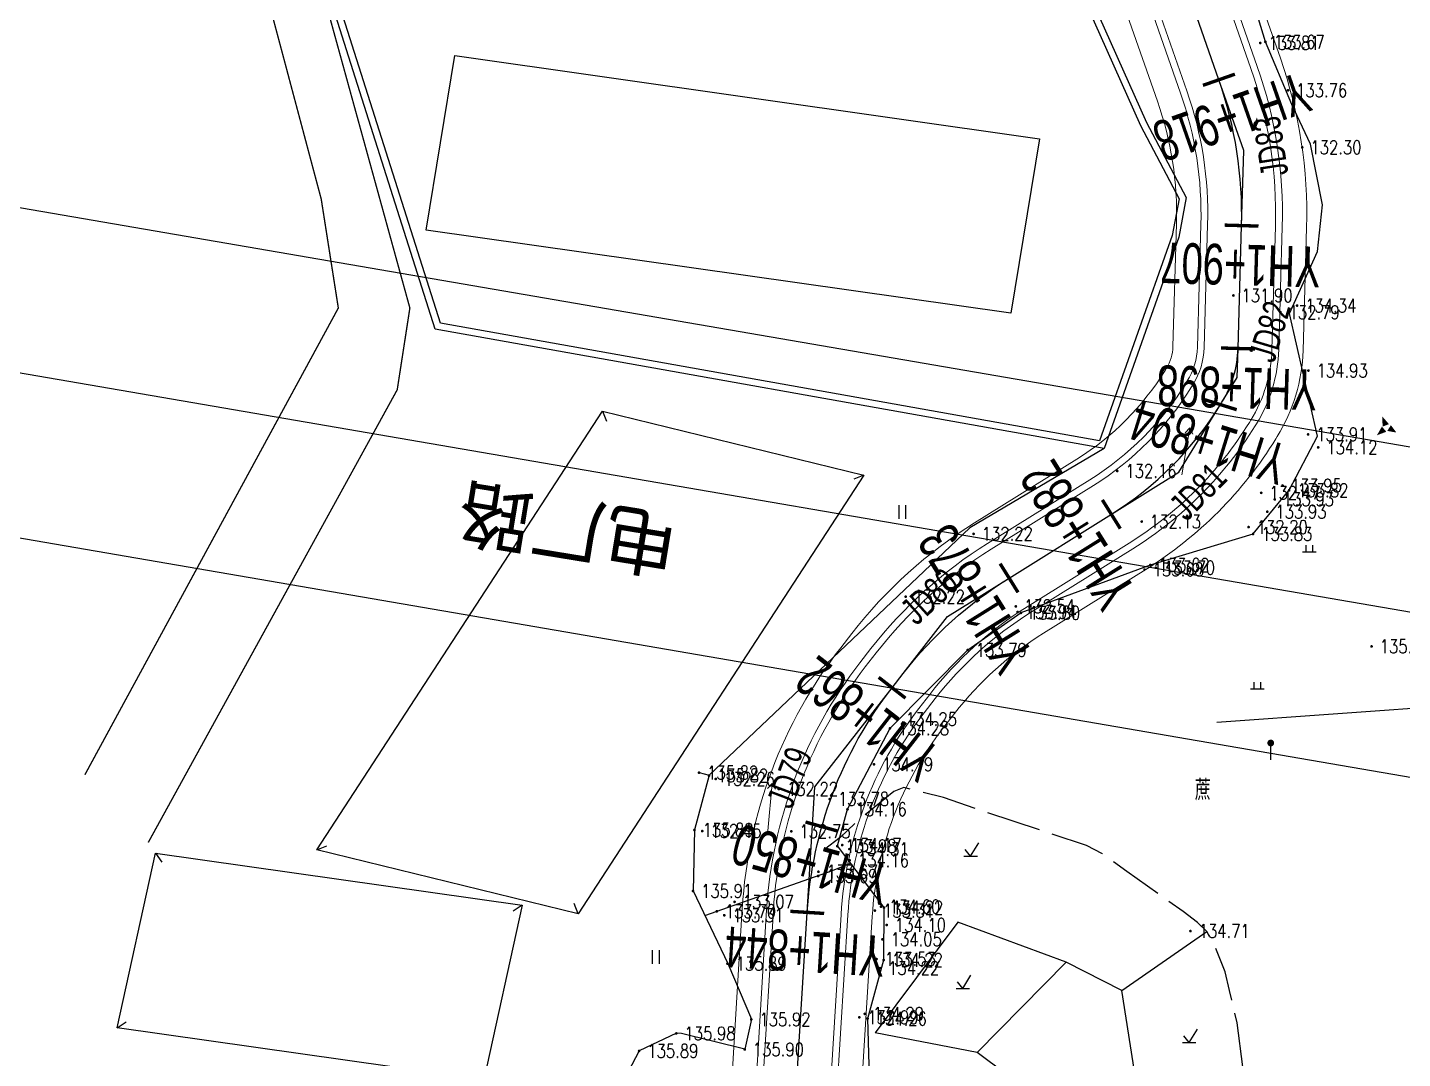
# Model space of a CAD drawing. Extents: x 529262 to 576451, y 2694391 to 2717535.
# Drawn here: x 562724.7 to 562826.1, y 2710638 to 2710714 of the extents above; entities that cross this region are included whole.
import ezdxf
from ezdxf.enums import TextEntityAlignment as Align
from ezdxf.xclip import XClip

# ---------------------------------------------------------------- set-up
doc = ezdxf.new("R2010")
doc.units = 0
doc.header["$XCLIPFRAME"] = 0
doc.linetypes.add('DASHED', pattern=[19.049999999999997, 12.7, -6.35])
doc.linetypes.add('X3', pattern=[5, 4, -1])
for name, color, linetype in [('DLSS', 4, 'Continuous'), ('DMTZ', 8, 'Continuous'), ('GCD', 8, 'Continuous'), ('JMD', 8, 'Continuous'), ('PP-COM', 7, 'Continuous'), ('RD-中线', 40, 'Continuous'), ('RD-红线', 7, 'Continuous'), ('RD-路名', 7, 'Continuous'), ('ZBTZ', 8, 'Continuous'), ('ZJ', 7, 'Continuous'), ('交点标注', 3, 'Continuous'), ('桩号标注_YH', 2, 'Continuous'), ('道路中线_04护管挡墙', 7, 'Continuous')]:
    doc.layers.add(name, color=color, linetype=linetype)
doc.layers.add('SXSS', color=5, linetype='Continuous', lineweight=0)
doc.styles.add('EICAD', font='fsdb_e.shx', dxfattribs={"width": 0.707, "height": 2, "bigfont": 'tjhzf.shx'})
doc.styles.add('HZ', font='rs.shx', dxfattribs={"width": 0.8, "bigfont": 'hztxt.shx'})
doc.styles.add('JieTuHzTxt', font='smsim.shx', dxfattribs={"width": 0.7, "bigfont": 'smfs.shx'})
doc.styles.add('黑体', font='simhei.ttf')
doc.linetypes.add('10421', pattern='A,2,[150,AAA.SHX,S=0.5,R=0,X=0,Y=0.5],1e-11', length=2.00000000001)
doc.linetypes.add('10422', pattern='A,0.75,[150,AAA.SHX,S=0.5,R=0,X=0,Y=0.5],1.5,[177,AAA.SHX,S=1,R=0,X=0,Y=0.4],0.75', length=3)
doc.linetypes.add('1161', pattern='A,0,[149,AAA.SHX,S=0.15,R=0,X=0,Y=0],-1.6', length=1.6)

# ---------------------------------------------------------------- blocks, each defined once
blk = doc.blocks.new('A$C19FD0107')
at = {"layer": 'RD-中线', "color": 8, "linetype": 'Continuous', "flags": 128}
blk.add_lwpolyline([(-8319.851814560592, 16305.85293259891), (-7600.22789850086, 16181.99185405392)], dxfattribs=at)
at = {"layer": 'RD-红线', "color": 8, "linetype": 'Continuous', "flags": 128}
for points in [[(-8294.20247078687, 16313.61464133114), (-8194.347773522139, 16296.42773269024)], [(-8194.347773522139, 16296.42773269024), (-8164.782506600022, 16291.3389831828)], [(-8319.455709345639, 16293.60830253689), (-8057.533857576549, 16248.52652811212)]]:
    blk.add_lwpolyline(points, dxfattribs=at)
blk = doc.blocks.new('GC200')
at = {"linetype": 'Continuous', "const_width": 0.2, "flags": 128}
blk.add_lwpolyline([(-0.1, 0, 1), (0.1, 0, 1)], format="xyb", close=True, dxfattribs=at)
blk = doc.blocks.new('gc086')
at = {"color": 8}
for p, q in [((0, 0), (7, 0)), ((7, 0), (6.180847955711008, 0.573576436351046)), ((7, 0), (6.180847955711008, -0.5735764363510459))]:
    blk.add_line(p, q, dxfattribs=at)
blk = doc.blocks.new('gc123')
at = {"color": 8}
for p, q in [((-1, 0), (1, 0)), ((0, 0), (-0.8, 1)), ((0, 0), (1.199999999999999, 2))]:
    blk.add_line(p, q, dxfattribs=at)
blk = doc.blocks.new('gc165')
at = {"color": 8}
blk.add_line((0, 0), (0, 2), dxfattribs=at)
at = {"color": 8, "const_width": 0.5}
blk.add_lwpolyline([(-0.25, 2.5, 1), (0.25, 2.5, 1)], format="xyb", close=True, dxfattribs=at)
blk = doc.blocks.new('gc087')
at = {"color": 8}
for points in [[(-0.6164435031508367, 1.712963870185343, 0, 1, 0), (-0.0958108670586344, 0.3890211813602094, 1, 1, 0)], [(-1.407335094436733, -1.074206729434346, 0, 1, 0), (-0.3403093532790176, -0.1739843474425056, 1, 1, 0)], [(0.3927341673299682, -0.0078195212333709, 1, 0, 0), (1.459759908487684, -0.6602608241427671, 1, 0, 0)]]:
    blk.add_lwpolyline(points, format="xyseb", dxfattribs=at)
blk = doc.blocks.new('gc119')
at = {"color": 8}
for p, q in [((-1, 0), (1, 0)), ((-0.5, 1), (-0.5, 0)), ((0.5, 1), (0.5, 0))]:
    blk.add_line(p, q, dxfattribs=at)
blk = doc.blocks.new('gc121')
at = {"color": 8}
for p, q in [((-0.5, -1), (-0.5, 1)), ((0.5, -1), (0.5, 1))]:
    blk.add_line(p, q, dxfattribs=at)

msp = doc.modelspace()

# ---------------------------------------------------------------- linework, layer by layer
at = {"layer": 'DLSS', "color": 8, "linetype": 'Continuous', "const_width": 0.1, "flags": 128}
for points in [[(562728.9135817073, 2710658.886133704), (562747.6043334708, 2710693.318580715), (562746.344, 2710701.353), (562739.5228963734, 2710726.975462575), (562738.196840744, 2710750.038456737), (562738.1088788214, 2710770.734227298), (562735.9929795365, 2710813.440618095), (562733.7328952444, 2710832.315517935)], [(562733.5870848182, 2710653.893328963), (562751.9469221887, 2710687.28922243), (562752.879236381, 2710693.321792013), (562744.0875690865, 2710725.239679271), (562743.8029658793, 2710728.346625375), (562742.698035781, 2710744.998013664), (562743.2761709234, 2710745.046834312)]]:
    msp.add_lwpolyline(points, dxfattribs=at)
at = {"layer": 'DLSS', "color": 8, "linetype": 'X3', "elevation": 135.479, "flags": 128}
msp.add_lwpolyline([(562825.7844874478, 2710606.944345072), (562822.8766494417, 2710608.000038125), (562821.422048843, 2710608.927121316), (562820.003705686, 2710609.978335467), (562819.4976494417, 2710610.438038125), (562818.8054487861, 2710611.322910474), (562817.7783724613, 2710613.034189005), (562817.2596494417, 2710614.199038125), (562816.776422253, 2710616.957602278), (562815.8966494417, 2710625.325038125), (562814.639909138, 2710634.693412147), (562813.8756494417, 2710640.590038124), (562813.3136301619, 2710642.974381155), (562812.993374295, 2710644.361730706), (562812.1393641912, 2710646.46054091), (562811.6396494417, 2710647.320038124), (562810.9650982205, 2710647.990183377), (562809.8906494417, 2710648.803038124), (562805.7356005281, 2710651.758659055), (562803.9527434409, 2710653.052278013), (562802.7716494417, 2710653.679038125), (562795.4032497952, 2710656.11539723), (562792.2303556176, 2710657.202920121), (562789.2956494417, 2710657.952038125), (562788.5605010522, 2710657.646505804), (562785.8692826038, 2710655.482725067), (562784.6118012149, 2710654.262596176), (562783.4516494417, 2710653.390038125)], dxfattribs=at)
at = {"layer": 'DMTZ', "linetype": '10421', "flags": 128}
msp.add_lwpolyline([(562974.75, 2710442.749), (562972.221, 2710448.106), (562970.53, 2710457.924), (562970.588, 2710462.816), (562968.785, 2710465.91), (562965.618, 2710470.107), (562964.715, 2710471.076), (562964.683, 2710472.686), (562965.951, 2710474.902), (562968.103, 2710485.167), (562969.614, 2710489.535), (562971.349, 2710495.807), (562974.751, 2710500.717), (562975.7885147439, 2710507.82364642), (562974.8793593798, 2710510.16654406), (562971.3097883859, 2710515.17943116), (562964.213, 2710518.086), (562956.712, 2710519.931), (562939.506, 2710518.475), (562935.726, 2710518.126), (562931.762, 2710518.288), (562929.3, 2710519.315), (562919.688, 2710517.249), (562916.468, 2710514.965), (562910.131, 2710508.998), (562907.098, 2710503.349), (562906.436, 2710502.096), (562904.175, 2710500.572), (562900.581, 2710500.839), (562896.864, 2710503.212), (562892.174, 2710509.435), (562890.793, 2710510.72), (562889.538, 2710511.732), (562887.479, 2710514.751), (562882.949, 2710523.099), (562882.932, 2710525.189), (562882.2380977372, 2710527.399296024), (562883.799, 2710533.091), (562883.971, 2710540.381), (562884.533, 2710541.159), (562880.615, 2710548.025), (562877.384, 2710551.024), (562873.585, 2710553.819), (562871.27, 2710555.417), (562866.187, 2710554.863), (562864.035, 2710554.128), (562862.653, 2710554.187), (562854.416, 2710552.946), (562849.3, 2710552.984), (562844.828, 2710554.167), (562838.817, 2710556.934), (562838.273, 2710558.715), (562837.129, 2710561.856), (562835.427, 2710564.474), (562828.384, 2710572.825), (562826.351, 2710574.034), (562816.192, 2710586.281), (562809.61, 2710595.308), (562807.629, 2710596.472), (562803.713, 2710599.951), (562798.177, 2710607.245), (562792.142, 2710614.012), (562783.976, 2710622.925), (562784.5828301851, 2710624.317657849), (562785.211, 2710624.551), (562787.2, 2710623.094), (562788.7788755939, 2710623.401217018), (562790.508, 2710625.592), (562788.742, 2710630.515), (562788.088, 2710634.638), (562786.78, 2710636.602), (562786.639, 2710640.923), (562787.825, 2710645.241), (562787.853, 2710649.099), (562784.409, 2710653.639), (562785.16, 2710656.358), (562788.285, 2710662.328), (562794.012, 2710668.105), (562797.95, 2710670.849), (562807.487, 2710674.38), (562815.068, 2710676.668), (562817.722, 2710679.886), (562819.808, 2710683.864), (562817.75, 2710692.913), (562819.815, 2710697.495), (562820.162, 2710700.927), (562819.299, 2710705.399), (562817.923, 2710708.322), (562815.977, 2710712.962), (562813.994, 2710719.447), (562811.415, 2710723.52), (562810.6813922131, 2710763.290965233), (562817.6759100298, 2710808.527753309), (562821.8706644834, 2710812.379483276)], dxfattribs=at)
at = {"layer": 'DMTZ', "linetype": '10422', "flags": 128}
for points in [[(562804.0681361132, 2710682.961204825), (562794.1758376649, 2710677.101590389), (562774.948, 2710658.85)], [(562774.212, 2710659.058), (562774.948, 2710658.85), (562773.876, 2710654.834), (562773.763, 2710650.331), (562776.313, 2710644.972), (562778.065, 2710640.858), (562777.579, 2710638.643), (562772.915, 2710639.797), (562772.536, 2710639.824), (562769.797, 2710638.537), (562767.88, 2710634.865), (562767.749, 2710634.342), (562771.746, 2710625.044), (562802.672, 2710591.321), (562820.681, 2710571.127), (562823.678, 2710567.531), (562829.421, 2710560.166), (562830.6312997749, 2710558.286997629), (562838.78, 2710550.322), (562839.97, 2710549.4), (562841.557, 2710548.639)], [(562774.6251798421, 2710648.516596812), (562784.0349144842, 2710651.834292148), (562785.3669542837, 2710652.376191508)]]:
    msp.add_lwpolyline(points, dxfattribs=at)
at = {"layer": 'JMD', "linetype": 'Continuous'}
for p, q in [((562767.092749011, 2710685.709368017), (562767.3869733922, 2710684.965437904)), ((562786.3572938163, 2710680.989589929), (562785.6133637029, 2710680.695365548)), ((562746.0238180314, 2710653.360330439), (562746.7677481448, 2710653.65455482)), ((562734.1298310269, 2710653.112241381), (562734.5863316654, 2710652.455273218)), ((562761.157217996, 2710649.282827072), (562760.5002498331, 2710648.826326433)), ((562765.2883628367, 2710648.640552351), (562764.9941384555, 2710649.384482464)), ((562731.3060801572, 2710640.213160253), (562731.96304832, 2710640.669660892))]:
    msp.add_line(p, q, dxfattribs=at)
at = {"layer": 'JMD', "linetype": 'Continuous', "flags": 128}
for points in [[(562743.6562438805, 2710751.279174134), (562748.9114637156, 2710798.218735118), (562806.6648875242, 2710788.240607179), (562804.1598920904, 2710775.428692925), (562800.9781094502, 2710762.877108857), (562800.8501334358, 2710758.708097934), (562798.4390239937, 2710737.447115839), (562798.872151644, 2710725.672861505), (562807.1962948567, 2710707.001436383), (562810.1291901718, 2710701.464581299), (562809.5679751111, 2710698.538938103), (562804.0681361132, 2710682.961204825), (562754.7443969124, 2710691.761099596), (562744.1281431834, 2710725.243409426), (562742.8384616168, 2710744.522943991)], [(562744.1531394332, 2710751.223543121), (562749.3493103901, 2710797.635680228), (562806.0761007629, 2710787.834924972), (562803.6718314638, 2710775.538179162), (562800.4800204467, 2710762.947034876), (562800.351, 2710758.744), (562797.9379836636, 2710737.466203053), (562798.3760493845, 2710725.557710927), (562806.7465226806, 2710706.782365358), (562809.605, 2710701.386), (562809.0839999999, 2710698.67), (562803.738, 2710683.528), (562755.129685234, 2710692.200255224), (562744.623, 2710725.337), (562743.3373466617, 2710744.556316314)]]:
    msp.add_lwpolyline(points, dxfattribs=at)
for points in [[(562754.0750669597, 2710699.073648082), (562756.2034790211, 2710711.942687726), (562799.3104937249, 2710705.798181064), (562797.1820816635, 2710692.929141419)], [(562746.0238180314, 2710653.360330439), (562767.092749011, 2710685.709368017), (562786.3572938163, 2710680.989589929), (562765.2883628367, 2710648.640552351)], [(562734.1298310269, 2710653.112241381), (562761.157217996, 2710649.282827072), (562758.3334671262, 2710636.383745944), (562731.3060801572, 2710640.213160253)]]:
    msp.add_lwpolyline(points, close=True, dxfattribs=at)
at = {"layer": 'ZBTZ', "linetype": '1161'}
for points in [[(562812.3859951268, 2710662.782662749), (562830.2204645389, 2710664.038998375)], [(562805.2466494417, 2710629.372038125), (562810.0816494417, 2710621.715038124), (562811.8466494418, 2710621.188038125), (562813.0246494417, 2710625.533038124), (562811.1736494417, 2710632.195038124), (562806.3466494418, 2710636.866038125), (562805.3856494417, 2710642.971038125), (562801.2656494417, 2710645.070038124), (562793.2726494417, 2710648.016038124), (562787.1826494418, 2710639.866038125)], [(562802.5796494418, 2710622.748038125), (562801.0606494417, 2710625.939038124), (562800.7706494418, 2710630.291038125), (562803.5696494417, 2710631.781038125), (562794.7196494417, 2710638.412038125), (562787.1826494418, 2710639.866038125)]]:
    msp.add_lwpolyline(points, dxfattribs=at)
at = {"layer": 'ZBTZ', "linetype": '1161', "elevation": 135.783, "flags": 128}
msp.add_lwpolyline([(562805.3856494417, 2710642.971038125), (562811.6396494417, 2710647.320038124)], dxfattribs=at)
at = {"layer": 'ZBTZ', "linetype": '1161', "flags": 128}
msp.add_lwpolyline([(562801.2656494417, 2710645.070038124), (562794.7196494417, 2710638.412038125)], dxfattribs=at)
at = {"layer": '交点标注', "linetype": 'DASHED'}
for p, q in [((562814.3614471656, 2710704.931775886), (562812.5350002747, 2710710.156537331)), ((562814.2032424873, 2710699.399234719), (562814.3614471656, 2710704.931775886)), ((562813.8827072304, 2710688.189866425), (562813.9440507123, 2710690.335095906)), ((562812.7558968137, 2710686.363375026), (562813.8827072304, 2710688.189866425)), ((562809.5742210825, 2710681.206071478), (562812.6508130681, 2710686.193040642)), ((562804.6020551885, 2710678.105612478), (562809.5742210825, 2710681.206071478)), ((562792.5272328377, 2710670.576199253), (562797.0623466305, 2710673.404128706)), ((562789.2477456549, 2710666.356080071), (562792.5272328377, 2710670.576199253)), ((562782.747457897, 2710657.991360978), (562788.4352942543, 2710665.31059901)), ((562782.1798484364, 2710648.739304596), (562782.747457897, 2710657.991360978))]:
    msp.add_line(p, q, dxfattribs=at)
at = {"layer": '桩号标注_YH', "const_width": 0.25}
for points in [[(562811.3550211107, 2710709.744045908), (562813.7149794388, 2710710.56902875)], [(562812.9537532312, 2710699.434964238), (562815.4527317436, 2710699.363505196)], [(562812.6945614562, 2710690.370825427), (562815.1935399686, 2710690.299366385)], [(562811.4576184407, 2710686.565581353), (562813.8440076959, 2710685.820499933)], [(562803.9406528728, 2710679.166294795), (562805.2634575039, 2710677.044930161)], [(562796.4009443171, 2710674.464811024), (562797.7237489482, 2710672.343446391)], [(562787.4482835644, 2710666.077612631), (562789.4223049437, 2710664.543585385)], [(562782.0529043874, 2710655.406313679), (562784.4585561006, 2710654.725990348)], [(562780.9321941712, 2710648.815847618), (562783.4275027018, 2710648.662761572)]]:
    msp.add_lwpolyline(points, dxfattribs=at)
at = {"layer": '道路中线_04护管挡墙', "color": 8, "lineweight": 0}
for points in [[(562837.9956920339, 2710563.481106193), (562821.3256918369, 2710582.761487902, 0.002774951701476491), (562820.9253140122, 2710583.219400096), (562792.6541599374, 2710615.193267663, -0.1541936818002115), (562786.4908615643, 2710629.067696522), (562786.2769607095, 2710630.968519065, -0.04336014593287568), (562786.1661945231, 2710635.329613395), (562786.9708408151, 2710648.445379386, -0.1509697218735377), (562792.2254153017, 2710662.365266693), (562793.0378667018, 2710663.410747754, -0.0883804052829701), (562799.6021315241, 2710669.331108611), (562807.14184008, 2710674.032592382, 0.1156258397609137), (562816.7359594731, 2710683.672806755), (562816.8410432169, 2710683.843141135, 0.1318015598735641), (562818.7420894561, 2710690.197894546), (562819.0012812312, 2710699.262033356, 0.09147482335581983), (562817.0661202644, 2710711.740504386), (562813.2688806616, 2710722.602945115, -0.09859235936285603)], [(562836.2558368836, 2710561.976810991), (562819.5858366863, 2710581.2571927, 0.002774951701197553), (562819.2022630402, 2710581.695885952), (562790.9311089658, 2710613.669753517, -0.1541936818022254), (562784.2052873285, 2710628.810499298), (562783.9913864736, 2710630.71132184, -0.04336014593310032), (562783.870510675, 2710635.470452557), (562784.675156967, 2710648.586218548, -0.1509697218763337), (562790.409315633, 2710663.776571761), (562791.2217670329, 2710664.822052822, -0.08838040528240891), (562798.3851512636, 2710671.282764074), (562805.9248598194, 2710675.984247844, 0.1156258397606441), (562814.7784934874, 2710684.880418826), (562814.8835772324, 2710685.050753208, 0.1318015598730825), (562816.4430292248, 2710690.263636864), (562816.7022209998, 2710699.327775675, 0.09147482335877692), (562814.8949586027, 2710710.981520171), (562811.0977189997, 2710721.8439609, -0.09859235936465953)], [(562836.634066264, 2710562.303831687), (562819.9640660669, 2710581.584213396, 0.002774951700734579), (562819.5768393384, 2710582.027084679), (562791.305685264, 2710614.000952245, -0.1541936818006518), (562784.7021512928, 2710628.866411738), (562784.488250438, 2710630.76723428, -0.04336014593381578), (562784.3695723811, 2710635.439835348), (562785.1742186731, 2710648.555601339, -0.15096972187481), (562790.8041199088, 2710663.469766311), (562791.6165713087, 2710664.515247372, -0.08838040528203668), (562798.6497121898, 2710670.858491147), (562806.1894207456, 2710675.559974918, 0.1156258397615394), (562815.2040295713, 2710684.617894463), (562815.3091133162, 2710684.788228845, 0.131801559874923), (562816.9428249272, 2710690.249345056), (562817.2020167023, 2710699.313483867, 0.09147482335666411), (562815.3669502683, 2710711.14651674), (562811.5697106654, 2710722.008957468, -0.09859235936380854)], [(562832.0953136978, 2710558.379583333), (562815.4253135003, 2710577.659965042, 0.002774951701172944), (562815.0819237595, 2710578.052699954), (562786.8107696857, 2710610.026567519, -0.1541936818040797), (562778.739783721, 2710628.195462456), (562778.5258828661, 2710630.096284998, -0.04336014593379937), (562778.3808319079, 2710635.807241859), (562779.1854781999, 2710648.92300785, -0.1509697218759151), (562786.0664685991, 2710667.151431705), (562786.8789199985, 2710668.196912765, -0.08838040528077813), (562795.4749810753, 2710675.949766268), (562803.014689631, 2710680.651250038, 0.1156258397588344), (562810.0975965654, 2710687.768186823), (562810.2026803109, 2710687.938521207, 0.1318015598720248), (562810.9452764976, 2710690.420846757), (562811.2044682725, 2710699.484985568, 0.0914748233564306), (562809.7030502812, 2710709.166557918), (562805.9058106779, 2710720.028998647, -0.09859235936824541)], [(562832.4735430783, 2710558.70660403), (562815.8035428809, 2710577.986985738, 0.002774951701059936), (562815.4565000578, 2710578.383898681), (562787.1853459838, 2710610.357766246, -0.1541936818031914), (562779.2366476853, 2710628.251374896), (562779.0227468305, 2710630.152197438, -0.0433601459308034), (562778.879893614, 2710635.776624649), (562779.684539906, 2710648.892390641, -0.1509697218746429), (562786.461272875, 2710666.844626255), (562787.2737242744, 2710667.890107315, -0.08838040527976299), (562795.7395420015, 2710675.525493341), (562803.2792505572, 2710680.226977111, 0.1156258397599885), (562810.5231326493, 2710687.50566246), (562810.6282163948, 2710687.675996843, 0.1318015598758019), (562811.4450722, 2710690.406554948), (562811.704263975, 2710699.470693759, 0.09147482335822739), (562810.1750419467, 2710709.331554487), (562806.3778023436, 2710720.193995216, -0.09859235936751774)], [(562830.733687928, 2710557.202308827), (562814.0636877305, 2710576.482690536, 0.002774951700290915), (562813.7334490848, 2710576.860384538), (562785.4622950122, 2710608.834252101, -0.1541936818013035), (562776.9510734495, 2710627.994177671), (562776.7371725946, 2710629.895000213, -0.043360145934481), (562776.5842097659, 2710635.917463813), (562777.3888560579, 2710649.033229803, -0.1509697218734289), (562784.6451732062, 2710668.255931322), (562785.4576246056, 2710669.301412383, -0.08838040528016733), (562794.5225617408, 2710677.477148803), (562802.0622702965, 2710682.178632574, 0.1156258397595159), (562808.5656666636, 2710688.713274531), (562808.670750408, 2710688.883608913, 0.131801559873085), (562809.1460119687, 2710690.472297267), (562809.4052037436, 2710699.536436078, 0.09147482335289886), (562808.0038802851, 2710708.572570272), (562804.2066406817, 2710719.435011001, -0.09859235936888529)]]:
    msp.add_lwpolyline(points, format="xyb", dxfattribs=at)
at = {"layer": '道路中线_04护管挡墙', "color": 1}
msp.add_lwpolyline([(562834.364689981, 2710560.34170751), (562817.6946897836, 2710579.622089219, 0.002774951701132185), (562817.329381549, 2710580.039892316), (562789.0582274748, 2710612.013759882, -0.1541936818008448), (562781.7209675069, 2710628.530937097), (562781.5070666521, 2710630.431759639, -0.04336014592990557), (562781.3752021445, 2710635.623538603), (562782.1798484365, 2710648.739304595, -0.1509697218754179), (562788.435294254, 2710665.310599008), (562789.2477456536, 2710666.356080068, -0.08838040528097563), (562797.0623466326, 2710673.404128707), (562804.6020551883, 2710678.105612478, 0.1156258397599219), (562812.6508130683, 2710686.193040643), (562812.7558968136, 2710686.363375026, 0.1318015598740171), (562813.9440507124, 2710690.335095906), (562814.2032424874, 2710699.399234717, 0.09147482335844882), (562812.5350002748, 2710710.156537329), (562808.7377606716, 2710721.018978058, -0.09859235936611838)], format="xyb", dxfattribs=at)

# ---------------------------------------------------------------- block references
at = {"layer": 'DMTZ', "linetype": '1161', "xscale": 0.5, "yscale": 0.5, "zscale": 0.5}
msp.add_blockref('gc087', (562824.8861023788, 2710684.469046232), dxfattribs=at)
at = {"layer": 'GCD', "color": 3, "linetype": 'Continuous'}
ref = msp.add_blockref('GC200', (562815.9646552575, 2710712.94618991, 133.665), dxfattribs=dict(at, xscale=0.5, yscale=0.5, zscale=0.5))
ref.add_attrib('height', '133.67', dxfattribs={"linetype": 'Continuous', "height": 1, "style": 'HZ', "width": 0.8}).set_placement((562816.5646552575, 2710712.94618991, 133.665), align=Align.MIDDLE_LEFT)
at = {"layer": 'GCD', "linetype": 'Continuous'}
ref = msp.add_blockref('GC200', (562815.580954099, 2710712.870554978, 133.808), dxfattribs=dict(at, xscale=0.5, yscale=0.5, zscale=0.5))
ref.add_attrib('height', '133.81', dxfattribs={"linetype": 'Continuous', "height": 1, "style": 'HZ', "width": 0.8}).set_placement((562816.1809540989, 2710712.870554978, 133.808), align=Align.MIDDLE_LEFT)
ref = msp.add_blockref('GC200', (562817.625954099, 2710709.374554979, 133.758), dxfattribs=dict(at, xscale=0.5, yscale=0.5, zscale=0.5))
ref.add_attrib('height', '133.76', dxfattribs={"linetype": 'Continuous', "height": 1, "style": 'HZ', "width": 0.8}).set_placement((562818.225954099, 2710709.374554979, 133.758), align=Align.MIDDLE_LEFT)
ref = msp.add_blockref('GC200', (562818.6776229537, 2710705.17167783, 132.303), dxfattribs=dict(at, xscale=0.5, yscale=0.5, zscale=0.5))
ref.add_attrib('height', '132.30', dxfattribs={"linetype": 'Continuous', "height": 1, "style": 'HZ', "width": 0.8}).set_placement((562819.2776229536, 2710705.17167783, 132.303), align=Align.MIDDLE_LEFT)
ref = msp.add_blockref('GC200', (562813.5995243819, 2710694.244298159, 131.901), dxfattribs=dict(at, xscale=0.5, yscale=0.5, zscale=0.5))
ref.add_attrib('height', '131.90', dxfattribs={"linetype": 'Continuous', "height": 1, "style": 'HZ', "width": 0.8}).set_placement((562814.1995243819, 2710694.244298159, 131.901), align=Align.MIDDLE_LEFT)
ref = msp.add_blockref('GC200', (562817.0719684766, 2710693.007158868, 132.79), dxfattribs=dict(at, xscale=0.5, yscale=0.5, zscale=0.5))
ref.add_attrib('height', '132.79', dxfattribs={"linetype": 'Continuous', "height": 1, "style": 'HZ', "width": 0.8}).set_placement((562817.6719684766, 2710693.007158868, 132.79), align=Align.MIDDLE_LEFT)
ref = msp.add_blockref('GC200', (562818.2988975465, 2710693.500905688, 134.34), dxfattribs=dict(at, xscale=0.5, yscale=0.5, zscale=0.5))
ref.add_attrib('height', '134.34', dxfattribs={"linetype": 'Continuous', "height": 1, "style": 'HZ', "width": 0.8}).set_placement((562818.8988975465, 2710693.500905688, 134.34), align=Align.MIDDLE_LEFT)
ref = msp.add_blockref('GC200', (562819.1359778054, 2710688.704713741, 134.933), dxfattribs=dict(at, xscale=0.5, yscale=0.5, zscale=0.5))
ref.add_attrib('height', '134.93', dxfattribs={"linetype": 'Continuous', "height": 1, "style": 'HZ', "width": 0.8}).set_placement((562819.7359778053, 2710688.704713741, 134.933), align=Align.MIDDLE_LEFT)
at = {"layer": 'GCD', "color": 3, "linetype": 'Continuous'}
ref = msp.add_blockref('GC200', (562819.1123185025, 2710683.999393674, 133.91), dxfattribs=dict(at, xscale=0.5, yscale=0.5, zscale=0.5))
ref.add_attrib('height', '133.91', dxfattribs={"linetype": 'Continuous', "height": 1, "style": 'HZ', "width": 0.8}).set_placement((562819.7123185025, 2710683.999393674, 133.91), align=Align.MIDDLE_LEFT)
at = {"layer": 'GCD', "linetype": 'Continuous'}
ref = msp.add_blockref('GC200', (562819.853954099, 2710683.039554979, 134.119), dxfattribs=dict(at, xscale=0.5, yscale=0.5, zscale=0.5))
ref.add_attrib('height', '134.12', dxfattribs={"linetype": 'Continuous', "height": 1, "style": 'HZ', "width": 0.8}).set_placement((562820.453954099, 2710683.039554979, 134.119), align=Align.MIDDLE_LEFT)
ref = msp.add_blockref('GC200', (562805.0352253816, 2710681.297058894, 132.16), dxfattribs=dict(at, xscale=0.5, yscale=0.5, zscale=0.5))
ref.add_attrib('height', '132.16', dxfattribs={"linetype": 'Continuous', "height": 1, "style": 'HZ', "width": 0.8}).set_placement((562805.6352253816, 2710681.297058894, 132.16), align=Align.MIDDLE_LEFT)
ref = msp.add_blockref('GC200', (562815.6515274972, 2710679.687803754, 132.469), dxfattribs=dict(at, xscale=0.5, yscale=0.5, zscale=0.5))
ref.add_attrib('height', '132.47', dxfattribs={"linetype": 'Continuous', "height": 1, "style": 'HZ', "width": 0.8}).set_placement((562816.2515274972, 2710679.687803754, 132.469), align=Align.MIDDLE_LEFT)
ref = msp.add_blockref('GC200', (562817.2262836309, 2710680.227490558, 133.953), dxfattribs=dict(at, xscale=0.5, yscale=0.5, zscale=0.5))
ref.add_attrib('height', '133.95', dxfattribs={"linetype": 'Continuous', "height": 1, "style": 'HZ', "width": 0.8}).set_placement((562817.8262836309, 2710680.227490558, 133.953), align=Align.MIDDLE_LEFT)
at = {"layer": 'GCD', "color": 3, "linetype": 'Continuous'}
ref = msp.add_blockref('GC200', (562817.7096552575, 2710679.87018991, 133.819), dxfattribs=dict(at, xscale=0.5, yscale=0.5, zscale=0.5))
ref.add_attrib('height', '133.82', dxfattribs={"linetype": 'Continuous', "height": 1, "style": 'HZ', "width": 0.8}).set_placement((562818.3096552575, 2710679.87018991, 133.819), align=Align.MIDDLE_LEFT)
at = {"layer": 'GCD', "linetype": 'Continuous'}
ref = msp.add_blockref('GC200', (562816.650954099, 2710679.202554978, 133.928), dxfattribs=dict(at, xscale=0.5, yscale=0.5, zscale=0.5))
ref.add_attrib('height', '133.93', dxfattribs={"linetype": 'Continuous', "height": 1, "style": 'HZ', "width": 0.8}).set_placement((562817.250954099, 2710679.202554978, 133.928), align=Align.MIDDLE_LEFT)
ref = msp.add_blockref('GC200', (562806.8434233841, 2710677.570172103, 132.132), dxfattribs=dict(at, xscale=0.5, yscale=0.5, zscale=0.5))
ref.add_attrib('height', '132.13', dxfattribs={"linetype": 'Continuous', "height": 1, "style": 'HZ', "width": 0.8}).set_placement((562807.4434233841, 2710677.570172103, 132.132), align=Align.MIDDLE_LEFT)
ref = msp.add_blockref('GC200', (562816.097954099, 2710678.296554978, 133.925), dxfattribs=dict(at, xscale=0.5, yscale=0.5, zscale=0.5))
ref.add_attrib('height', '133.93', dxfattribs={"linetype": 'Continuous', "height": 1, "style": 'HZ', "width": 0.8}).set_placement((562816.6979540989, 2710678.296554978, 133.925), align=Align.MIDDLE_LEFT)
ref = msp.add_blockref('GC200', (562794.4444386843, 2710676.662290875, 132.22), dxfattribs=dict(at, xscale=0.5, yscale=0.5, zscale=0.5))
ref.add_attrib('height', '132.22', dxfattribs={"linetype": 'Continuous', "height": 1, "style": 'HZ', "width": 0.8}).set_placement((562795.0444386842, 2710676.662290875, 132.22), align=Align.MIDDLE_LEFT)
at = {"layer": 'GCD', "color": 3, "linetype": 'Continuous'}
ref = msp.add_blockref('GC200', (562814.719341738, 2710677.158534059, 132.202), dxfattribs=dict(at, xscale=0.5, yscale=0.5, zscale=0.5))
ref.add_attrib('height', '132.20', dxfattribs={"linetype": 'Continuous', "height": 1, "style": 'HZ', "width": 0.8}).set_placement((562815.319341738, 2710677.158534059, 132.202), align=Align.MIDDLE_LEFT)
ref = msp.add_blockref('GC200', (562815.0556552575, 2710676.65218991, 133.829), dxfattribs=dict(at, xscale=0.5, yscale=0.5, zscale=0.5))
ref.add_attrib('height', '133.83', dxfattribs={"linetype": 'Continuous', "height": 1, "style": 'HZ', "width": 0.8}).set_placement((562815.6556552575, 2710676.65218991, 133.829), align=Align.MIDDLE_LEFT)
ref = msp.add_blockref('GC200', (562807.4746552575, 2710674.36418991, 133.615), dxfattribs=dict(at, xscale=0.5, yscale=0.5, zscale=0.5))
ref.add_attrib('height', '133.62', dxfattribs={"linetype": 'Continuous', "height": 1, "style": 'HZ', "width": 0.8}).set_placement((562808.0746552575, 2710674.36418991, 133.615), align=Align.MIDDLE_LEFT)
at = {"layer": 'GCD', "linetype": 'Continuous'}
ref = msp.add_blockref('GC200', (562807.049954099, 2710674.030554979, 133.684), dxfattribs=dict(at, xscale=0.5, yscale=0.5, zscale=0.5))
ref.add_attrib('height', '133.68', dxfattribs={"linetype": 'Continuous', "height": 1, "style": 'HZ', "width": 0.8}).set_placement((562807.649954099, 2710674.030554979, 133.684), align=Align.MIDDLE_LEFT)
ref = msp.add_blockref('GC200', (562807.8819540989, 2710674.160554979, 133.7), dxfattribs=dict(at, xscale=0.5, yscale=0.5, zscale=0.5))
ref.add_attrib('height', '133.70', dxfattribs={"linetype": 'Continuous', "height": 1, "style": 'HZ', "width": 0.8}).set_placement((562808.4819540989, 2710674.160554979, 133.7), align=Align.MIDDLE_LEFT)
ref = msp.add_blockref('GC200', (562789.4382073907, 2710672.032180733, 132.22), dxfattribs=dict(at, xscale=0.5, yscale=0.5, zscale=0.5))
ref.add_attrib('height', '132.22', dxfattribs={"linetype": 'Continuous', "height": 1, "style": 'HZ', "width": 0.8}).set_placement((562790.0382073907, 2710672.032180733, 132.22), align=Align.MIDDLE_LEFT)
at = {"layer": 'GCD', "color": 3, "linetype": 'Continuous'}
ref = msp.add_blockref('GC200', (562797.5596552576, 2710671.31018991, 132.538), dxfattribs=dict(at, xscale=0.5, yscale=0.5, zscale=0.5))
ref.add_attrib('height', '132.54', dxfattribs={"linetype": 'Continuous', "height": 1, "style": 'HZ', "width": 0.8}).set_placement((562798.1596552576, 2710671.31018991, 132.538), align=Align.MIDDLE_LEFT)
at = {"layer": 'GCD', "linetype": 'Continuous'}
ref = msp.add_blockref('GC200', (562797.6859540989, 2710670.896554979, 133.944), dxfattribs=dict(at, xscale=0.5, yscale=0.5, zscale=0.5))
ref.add_attrib('height', '133.94', dxfattribs={"linetype": 'Continuous', "height": 1, "style": 'HZ', "width": 0.8}).set_placement((562798.2859540989, 2710670.896554979, 133.944), align=Align.MIDDLE_LEFT)
at = {"layer": 'GCD', "color": 3, "linetype": 'Continuous'}
ref = msp.add_blockref('GC200', (562797.9376552575, 2710670.83318991, 133.804), dxfattribs=dict(at, xscale=0.5, yscale=0.5, zscale=0.5))
ref.add_attrib('height', '133.80', dxfattribs={"linetype": 'Continuous', "height": 1, "style": 'HZ', "width": 0.8}).set_placement((562798.5376552575, 2710670.83318991, 133.804), align=Align.MIDDLE_LEFT)
at = {"layer": 'GCD', "linetype": 'Continuous'}
ref = msp.add_blockref('GC200', (562823.7896494417, 2710668.359038125, 135.32), dxfattribs=dict(at, xscale=0.5, yscale=0.5))
ref.add_attrib('height', '135.32', dxfattribs={"linetype": 'Continuous', "height": 1, "style": 'HZ', "width": 0.8}).set_placement((562824.3896494417, 2710668.359038125, 135.32), align=Align.MIDDLE_LEFT)
at = {"layer": 'GCD', "color": 3, "linetype": 'Continuous'}
ref = msp.add_blockref('GC200', (562793.9996552576, 2710668.08918991, 133.786), dxfattribs=dict(at, xscale=0.5, yscale=0.5, zscale=0.5))
ref.add_attrib('height', '133.79', dxfattribs={"linetype": 'Continuous', "height": 1, "style": 'HZ', "width": 0.8}).set_placement((562794.5996552575, 2710668.08918991, 133.786), align=Align.MIDDLE_LEFT)
ref = msp.add_blockref('GC200', (562788.2726552576, 2710662.312189911, 134.278), dxfattribs=dict(at, xscale=0.5, yscale=0.5, zscale=0.5))
ref.add_attrib('height', '134.28', dxfattribs={"linetype": 'Continuous', "height": 1, "style": 'HZ', "width": 0.8}).set_placement((562788.8726552576, 2710662.312189911, 134.278), align=Align.MIDDLE_LEFT)
at = {"layer": 'GCD', "linetype": 'Continuous'}
ref = msp.add_blockref('GC200', (562788.8499540989, 2710662.992554978, 134.249), dxfattribs=dict(at, xscale=0.5, yscale=0.5, zscale=0.5))
ref.add_attrib('height', '134.25', dxfattribs={"linetype": 'Continuous', "height": 1, "style": 'HZ', "width": 0.8}).set_placement((562789.4499540989, 2710662.992554978, 134.249), align=Align.MIDDLE_LEFT)
ref = msp.add_blockref('GC200', (562787.097954099, 2710659.664554979, 134.192), dxfattribs=dict(at, xscale=0.5, yscale=0.5, zscale=0.5))
ref.add_attrib('height', '134.19', dxfattribs={"linetype": 'Continuous', "height": 1, "style": 'HZ', "width": 0.8}).set_placement((562787.6979540989, 2710659.664554979, 134.192), align=Align.MIDDLE_LEFT)
at = {"layer": 'GCD', "color": 3, "linetype": 'Continuous'}
ref = msp.add_blockref('GC200', (562774.1996552576, 2710659.042189911, 135.82), dxfattribs=dict(at, xscale=0.5, yscale=0.5, zscale=0.5))
ref.add_attrib('height', '135.82', dxfattribs={"linetype": 'Continuous', "height": 1, "style": 'HZ', "width": 0.8}).set_placement((562774.7996552576, 2710659.042189911, 135.82), align=Align.MIDDLE_LEFT)
ref = msp.add_blockref('GC200', (562774.9356552575, 2710658.83418991, 135.815), dxfattribs=dict(at, xscale=0.5, yscale=0.5, zscale=0.5))
ref.add_attrib('height', '135.82', dxfattribs={"linetype": 'Continuous', "height": 1, "style": 'HZ', "width": 0.8}).set_placement((562775.5356552575, 2710658.83418991, 135.815), align=Align.MIDDLE_LEFT)
at = {"layer": 'GCD', "linetype": 'Continuous'}
ref = msp.add_blockref('GC200', (562775.4312470178, 2710658.585154915, 132.26), dxfattribs=dict(at, xscale=0.5, yscale=0.5, zscale=0.5))
ref.add_attrib('height', '132.26', dxfattribs={"linetype": 'Continuous', "height": 1, "style": 'HZ', "width": 0.8}).set_placement((562776.0312470178, 2710658.585154915, 132.26), align=Align.MIDDLE_LEFT)
ref = msp.add_blockref('GC200', (562780.081954099, 2710657.833554978, 132.217), dxfattribs=dict(at, xscale=0.5, yscale=0.5, zscale=0.5))
ref.add_attrib('height', '132.22', dxfattribs={"linetype": 'Continuous', "height": 1, "style": 'HZ', "width": 0.8}).set_placement((562780.681954099, 2710657.833554978, 132.217), align=Align.MIDDLE_LEFT)
ref = msp.add_blockref('GC200', (562783.840954099, 2710657.097554978, 133.782), dxfattribs=dict(at, xscale=0.5, yscale=0.5, zscale=0.5))
ref.add_attrib('height', '133.78', dxfattribs={"linetype": 'Continuous', "height": 1, "style": 'HZ', "width": 0.8}).set_placement((562784.440954099, 2710657.097554978, 133.782), align=Align.MIDDLE_LEFT)
at = {"layer": 'GCD', "color": 3, "linetype": 'Continuous'}
ref = msp.add_blockref('GC200', (562785.1476552576, 2710656.34218991, 134.164), dxfattribs=dict(at, xscale=0.5, yscale=0.5, zscale=0.5))
ref.add_attrib('height', '134.16', dxfattribs={"linetype": 'Continuous', "height": 1, "style": 'HZ', "width": 0.8}).set_placement((562785.7476552576, 2710656.34218991, 134.164), align=Align.MIDDLE_LEFT)
ref = msp.add_blockref('GC200', (562773.8636552576, 2710654.81818991, 135.893), dxfattribs=dict(at, xscale=0.5, yscale=0.5, zscale=0.5))
ref.add_attrib('height', '135.89', dxfattribs={"linetype": 'Continuous', "height": 1, "style": 'HZ', "width": 0.8}).set_placement((562774.4636552576, 2710654.81818991, 135.893), align=Align.MIDDLE_LEFT)
at = {"layer": 'GCD', "linetype": 'Continuous'}
ref = msp.add_blockref('GC200', (562774.4370558175, 2710654.73676215, 132.45), dxfattribs=dict(at, xscale=0.5, yscale=0.5, zscale=0.5))
ref.add_attrib('height', '132.45', dxfattribs={"linetype": 'Continuous', "height": 1, "style": 'HZ', "width": 0.8}).set_placement((562775.0370558174, 2710654.73676215, 132.45), align=Align.MIDDLE_LEFT)
at = {"layer": 'GCD', "color": 3, "linetype": 'Continuous'}
ref = msp.add_blockref('GC200', (562781.0056552576, 2710654.71718991, 132.754), dxfattribs=dict(at, xscale=0.5, yscale=0.5, zscale=0.5))
ref.add_attrib('height', '132.75', dxfattribs={"linetype": 'Continuous', "height": 1, "style": 'HZ', "width": 0.8}).set_placement((562781.6056552576, 2710654.71718991, 132.754), align=Align.MIDDLE_LEFT)
ref = msp.add_blockref('GC200', (562784.3966552576, 2710653.62318991, 133.983), dxfattribs=dict(at, xscale=0.5, yscale=0.5, zscale=0.5))
ref.add_attrib('height', '133.98', dxfattribs={"linetype": 'Continuous', "height": 1, "style": 'HZ', "width": 0.8}).set_placement((562784.9966552575, 2710653.62318991, 133.983), align=Align.MIDDLE_LEFT)
at = {"layer": 'GCD', "linetype": 'Continuous'}
ref = msp.add_blockref('GC200', (562784.7569540989, 2710653.704554979, 134.167), dxfattribs=dict(at, xscale=0.5, yscale=0.5, zscale=0.5))
ref.add_attrib('height', '134.17', dxfattribs={"linetype": 'Continuous', "height": 1, "style": 'HZ', "width": 0.8}).set_placement((562785.3569540989, 2710653.704554979, 134.167), align=Align.MIDDLE_LEFT)
ref = msp.add_blockref('GC200', (562785.286954099, 2710653.405554979, 134.306), dxfattribs=dict(at, xscale=0.5, yscale=0.5, zscale=0.5))
ref.add_attrib('height', '134.31', dxfattribs={"linetype": 'Continuous', "height": 1, "style": 'HZ', "width": 0.8}).set_placement((562785.8869540989, 2710653.405554979, 134.306), align=Align.MIDDLE_LEFT)
at = {"layer": 'GCD', "color": 3, "linetype": 'Continuous'}
ref = msp.add_blockref('GC200', (562785.3126552575, 2710652.579189911, 134.161), dxfattribs=dict(at, xscale=0.5, yscale=0.5, zscale=0.5))
ref.add_attrib('height', '134.16', dxfattribs={"linetype": 'Continuous', "height": 1, "style": 'HZ', "width": 0.8}).set_placement((562785.9126552575, 2710652.579189911, 134.161), align=Align.MIDDLE_LEFT)
ref = msp.add_blockref('GC200', (562782.9856552576, 2710651.42318991, 133.692), dxfattribs=dict(at, xscale=0.5, yscale=0.5, zscale=0.5))
ref.add_attrib('height', '133.69', dxfattribs={"linetype": 'Continuous', "height": 1, "style": 'HZ', "width": 0.8}).set_placement((562783.5856552576, 2710651.42318991, 133.692), align=Align.MIDDLE_LEFT)
ref = msp.add_blockref('GC200', (562783.0066552575, 2710651.735189911, 133.671), dxfattribs=dict(at, xscale=0.5, yscale=0.5, zscale=0.5))
ref.add_attrib('height', '133.67', dxfattribs={"linetype": 'Continuous', "height": 1, "style": 'HZ', "width": 0.8}).set_placement((562783.6066552575, 2710651.735189911, 133.671), align=Align.MIDDLE_LEFT)
ref = msp.add_blockref('GC200', (562773.7506552576, 2710650.31518991, 135.906), dxfattribs=dict(at, xscale=0.5, yscale=0.5, zscale=0.5))
ref.add_attrib('height', '135.91', dxfattribs={"linetype": 'Continuous', "height": 1, "style": 'HZ', "width": 0.8}).set_placement((562774.3506552576, 2710650.31518991, 135.906), align=Align.MIDDLE_LEFT)
ref = msp.add_blockref('GC200', (562776.819377424, 2710649.516982535, 133.074), dxfattribs=dict(at, xscale=0.5, yscale=0.5, zscale=0.5))
ref.add_attrib('height', '133.07', dxfattribs={"linetype": 'Continuous', "height": 1, "style": 'HZ', "width": 0.8}).set_placement((562777.4193774239, 2710649.516982535, 133.074), align=Align.MIDDLE_LEFT)
at = {"layer": 'GCD', "linetype": 'Continuous'}
ref = msp.add_blockref('GC200', (562787.6160955552, 2710649.165939749, 134.604), dxfattribs=dict(at, xscale=0.5, yscale=0.5, zscale=0.5))
ref.add_attrib('height', '134.60', dxfattribs={"linetype": 'Continuous', "height": 1, "style": 'HZ', "width": 0.8}).set_placement((562788.2160955552, 2710649.165939749, 134.604), align=Align.MIDDLE_LEFT)
at = {"layer": 'GCD', "color": 3, "linetype": 'Continuous'}
ref = msp.add_blockref('GC200', (562787.8406552576, 2710649.08318991, 134.217), dxfattribs=dict(at, xscale=0.5, yscale=0.5, zscale=0.5))
ref.add_attrib('height', '134.22', dxfattribs={"linetype": 'Continuous', "height": 1, "style": 'HZ', "width": 0.8}).set_placement((562788.4406552576, 2710649.08318991, 134.217), align=Align.MIDDLE_LEFT)
ref = msp.add_blockref('GC200', (562775.5106552576, 2710648.81818991, 133.703), dxfattribs=dict(at, xscale=0.5, yscale=0.5, zscale=0.5))
ref.add_attrib('height', '133.70', dxfattribs={"linetype": 'Continuous', "height": 1, "style": 'HZ', "width": 0.8}).set_placement((562776.1106552576, 2710648.81818991, 133.703), align=Align.MIDDLE_LEFT)
ref = msp.add_blockref('GC200', (562776.0616552576, 2710648.52618991, 133.314), dxfattribs=dict(at, xscale=0.5, yscale=0.5, zscale=0.5))
ref.add_attrib('height', '133.31', dxfattribs={"linetype": 'Continuous', "height": 1, "style": 'HZ', "width": 0.8}).set_placement((562776.6616552576, 2710648.52618991, 133.314), align=Align.MIDDLE_LEFT)
at = {"layer": 'GCD', "linetype": 'Continuous'}
ref = msp.add_blockref('GC200', (562787.1666692685, 2710648.872762142, 133.305), dxfattribs=dict(at, xscale=0.5, yscale=0.5, zscale=0.5))
ref.add_attrib('height', '133.31', dxfattribs={"linetype": 'Continuous', "height": 1, "style": 'HZ', "width": 0.8}).set_placement((562787.7666692685, 2710648.872762142, 133.305), align=Align.MIDDLE_LEFT)
ref = msp.add_blockref('GC200', (562788.0409540989, 2710647.812554979, 134.103), dxfattribs=dict(at, xscale=0.5, yscale=0.5, zscale=0.5))
ref.add_attrib('height', '134.10', dxfattribs={"linetype": 'Continuous', "height": 1, "style": 'HZ', "width": 0.8}).set_placement((562788.6409540989, 2710647.812554979, 134.103), align=Align.MIDDLE_LEFT)
at = {"layer": 'GCD', "color": 3, "linetype": 'Continuous'}
ref = msp.add_blockref('GC200', (562810.4366684312, 2710647.363327089, 134.713), dxfattribs=dict(at, xscale=0.5, yscale=0.5, zscale=0.5))
ref.add_attrib('height', '134.71', dxfattribs={"linetype": 'Continuous', "height": 1, "style": 'HZ', "width": 0.8}).set_placement((562811.0366684311, 2710647.363327089, 134.713), align=Align.MIDDLE_LEFT)
at = {"layer": 'GCD', "linetype": 'Continuous'}
ref = msp.add_blockref('GC200', (562787.728954099, 2710646.752554979, 134.048), dxfattribs=dict(at, xscale=0.5, yscale=0.5, zscale=0.5))
ref.add_attrib('height', '134.05', dxfattribs={"linetype": 'Continuous', "height": 1, "style": 'HZ', "width": 0.8}).set_placement((562788.328954099, 2710646.752554979, 134.048), align=Align.MIDDLE_LEFT)
at = {"layer": 'GCD', "color": 3, "linetype": 'Continuous'}
ref = msp.add_blockref('GC200', (562776.3006552575, 2710644.95618991, 135.891), dxfattribs=dict(at, xscale=0.5, yscale=0.5, zscale=0.5))
ref.add_attrib('height', '135.89', dxfattribs={"linetype": 'Continuous', "height": 1, "style": 'HZ', "width": 0.8}).set_placement((562776.9006552575, 2710644.95618991, 135.891), align=Align.MIDDLE_LEFT)
at = {"layer": 'GCD', "linetype": 'Continuous'}
ref = msp.add_blockref('GC200', (562787.2869866155, 2710645.297392703, 133.53), dxfattribs=dict(at, xscale=0.5, yscale=0.5, zscale=0.5))
ref.add_attrib('height', '133.53', dxfattribs={"linetype": 'Continuous', "height": 1, "style": 'HZ', "width": 0.8}).set_placement((562787.8869866155, 2710645.297392703, 133.53), align=Align.MIDDLE_LEFT)
at = {"layer": 'GCD', "color": 3, "linetype": 'Continuous'}
ref = msp.add_blockref('GC200', (562787.8126552575, 2710645.22518991, 134.219), dxfattribs=dict(at, xscale=0.5, yscale=0.5, zscale=0.5))
ref.add_attrib('height', '134.22', dxfattribs={"linetype": 'Continuous', "height": 1, "style": 'HZ', "width": 0.8}).set_placement((562788.4126552575, 2710645.22518991, 134.219), align=Align.MIDDLE_LEFT)
at = {"layer": 'GCD', "linetype": 'Continuous'}
ref = msp.add_blockref('GC200', (562787.5389540989, 2710644.627554979, 134.219), dxfattribs=dict(at, xscale=0.5, yscale=0.5, zscale=0.5))
ref.add_attrib('height', '134.22', dxfattribs={"linetype": 'Continuous', "height": 1, "style": 'HZ', "width": 0.8}).set_placement((562788.1389540989, 2710644.627554979, 134.219), align=Align.MIDDLE_LEFT)
ref = msp.add_blockref('GC200', (562786.0187922018, 2710640.998887664, 132.985), dxfattribs=dict(at, xscale=0.5, yscale=0.5, zscale=0.5))
ref.add_attrib('height', '132.99', dxfattribs={"linetype": 'Continuous', "height": 1, "style": 'HZ', "width": 0.8}).set_placement((562786.6187922017, 2710640.998887664, 132.985), align=Align.MIDDLE_LEFT)
ref = msp.add_blockref('GC200', (562786.421954099, 2710641.255554979, 134.285), dxfattribs=dict(at, xscale=0.5, yscale=0.5, zscale=0.5))
ref.add_attrib('height', '134.29', dxfattribs={"linetype": 'Continuous', "height": 1, "style": 'HZ', "width": 0.8}).set_placement((562787.021954099, 2710641.255554979, 134.285), align=Align.MIDDLE_LEFT)
at = {"layer": 'GCD', "color": 3, "linetype": 'Continuous'}
ref = msp.add_blockref('GC200', (562786.6266552575, 2710640.90718991, 134.262), dxfattribs=dict(at, xscale=0.5, yscale=0.5, zscale=0.5))
ref.add_attrib('height', '134.26', dxfattribs={"linetype": 'Continuous', "height": 1, "style": 'HZ', "width": 0.8}).set_placement((562787.2266552575, 2710640.90718991, 134.262), align=Align.MIDDLE_LEFT)
ref = msp.add_blockref('GC200', (562778.0526552575, 2710640.84218991, 135.917), dxfattribs=dict(at, xscale=0.5, yscale=0.5, zscale=0.5))
ref.add_attrib('height', '135.92', dxfattribs={"linetype": 'Continuous', "height": 1, "style": 'HZ', "width": 0.8}).set_placement((562778.6526552575, 2710640.84218991, 135.917), align=Align.MIDDLE_LEFT)
ref = msp.add_blockref('GC200', (562772.5236552575, 2710639.80818991, 135.982), dxfattribs=dict(at, xscale=0.5, yscale=0.5, zscale=0.5))
ref.add_attrib('height', '135.98', dxfattribs={"linetype": 'Continuous', "height": 1, "style": 'HZ', "width": 0.8}).set_placement((562773.1236552575, 2710639.80818991, 135.982), align=Align.MIDDLE_LEFT)
ref = msp.add_blockref('GC200', (562769.7846552576, 2710638.52118991, 135.887), dxfattribs=dict(at, xscale=0.5, yscale=0.5, zscale=0.5))
ref.add_attrib('height', '135.89', dxfattribs={"linetype": 'Continuous', "height": 1, "style": 'HZ', "width": 0.8}).set_placement((562770.3846552576, 2710638.52118991, 135.887), align=Align.MIDDLE_LEFT)
ref = msp.add_blockref('GC200', (562777.5666552576, 2710638.627189911, 135.895), dxfattribs=dict(at, xscale=0.5, yscale=0.5, zscale=0.5))
ref.add_attrib('height', '135.90', dxfattribs={"linetype": 'Continuous', "height": 1, "style": 'HZ', "width": 0.8}).set_placement((562778.1666552576, 2710638.627189911, 135.895), align=Align.MIDDLE_LEFT)
at = {"layer": 'PP-COM'}
ref = msp.add_blockref('A$C19FD0107', (570997.9927985519, 2694390.602628201), dxfattribs=at)
XClip(ref).set_block_clipping_path([(-9366.438313488383, 14428.60439108219), (-3328.44807433628, 17452.748486375436)])
at = {"layer": 'SXSS', "color": 8, "linetype": 'Continuous'}
for p, xscale, yscale, zscale, rotation in [((562809.8013207839, 2710681.024929233), 0.500000000211186, 0.500000000211186, 0.500000000211186, 80.33312496398386), ((562779.2779041294, 2710654.764080852), 0.5000000002115399, 0.5000000002115399, 0.5000000002115399, 85.02662962251432)]:
    msp.add_blockref('gc086', p, dxfattribs=dict(at, xscale=xscale, yscale=yscale, zscale=zscale, rotation=rotation))
at = {"layer": 'ZBTZ', "linetype": 'Continuous', "xscale": 0.5, "yscale": 0.5}
for name, p in [('gc121', (562789.2013642378, 2710678.27506439)), ('gc119', (562819.1931384046, 2710675.32303984)), ('gc119', (562815.3608466806, 2710665.221990856)), ('gc165', (562816.3547766143, 2710659.983462054)), ('gc123', (562794.2218490808, 2710652.876527726)), ('gc121', (562771.0266722596, 2710645.444413084)), ('gc123', (562793.6528258511, 2710643.115372899)), ('gc123', (562810.3444037982, 2710639.135087303))]:
    msp.add_blockref(name, p, dxfattribs=at)

# ---------------------------------------------------------------- texts
at = {"layer": 'RD-路名', "color": 7, "style": '黑体'}
msp.add_text('电厂路', height=4, rotation=170.7259797112796, dxfattribs=at).set_placement((562764.549729681, 2710676.92670517), align=Align.MIDDLE)
at = {"layer": 'ZJ', "color": 8, "linetype": 'Continuous', "style": 'HZ', "width": 0.8}
msp.add_text('蔗', height=1.5, dxfattribs=at).set_placement((562811.355731932, 2710657.848159492), align=Align.MIDDLE)
at = {"layer": '交点标注', "style": 'EICAD', "width": 0.707}
for s, rotation, p in [('JD83', 98.81520762389732, (562816.337822647, 2710705.238272145)), ('JD82', 73.34526636774227, (562816.2714831947, 2710691.590307575)), ('JD81', 45.13730877198096, (562810.9918197294, 2710679.795251123)), ('JD80', 42.04754309603739, (562791.1877387872, 2710672.061377925)), ('JD79', 69.3191375166054, (562780.8763338096, 2710658.697685726))]:
    msp.add_text(s, height=2, rotation=rotation, dxfattribs=at).set_placement(p, align=Align.MIDDLE_CENTER)
at = {"layer": '桩号标注_YH', "style": 'JieTuHzTxt', "width": 0.7}
for s, rotation, p in [('YH1+918', 199.2683589242951, (562812.6999968431, 2710709.684545663)), ('YH1+907', 178.3620563014755, (562814.1889506789, 2710698.899439015)), ('YH1+898', 178.3620562994923, (562813.9297589039, 2710689.835300204)), ('YH1+894', 162.6605271386615, (562812.5017967841, 2710685.715762792)), ('YH1+882', 121.9461411151554, (562804.1777822615, 2710677.841051552)), ('YH1+873', 121.9461411158508, (562796.6380737058, 2710673.139567781)), ('YH1+862', 142.1489450760392, (562788.1284888046, 2710664.915794733)), ('YH1+850', 164.2089860921105, (562783.1196655778, 2710654.585021671)), ('YH1+844', 176.4893299607034, (562782.1492312272, 2710648.240242889))]:
    msp.add_text(s, height=3, rotation=rotation, dxfattribs=at).set_placement(p, align=Align.BOTTOM_CENTER)

doc.saveas('drawing.dxf')
